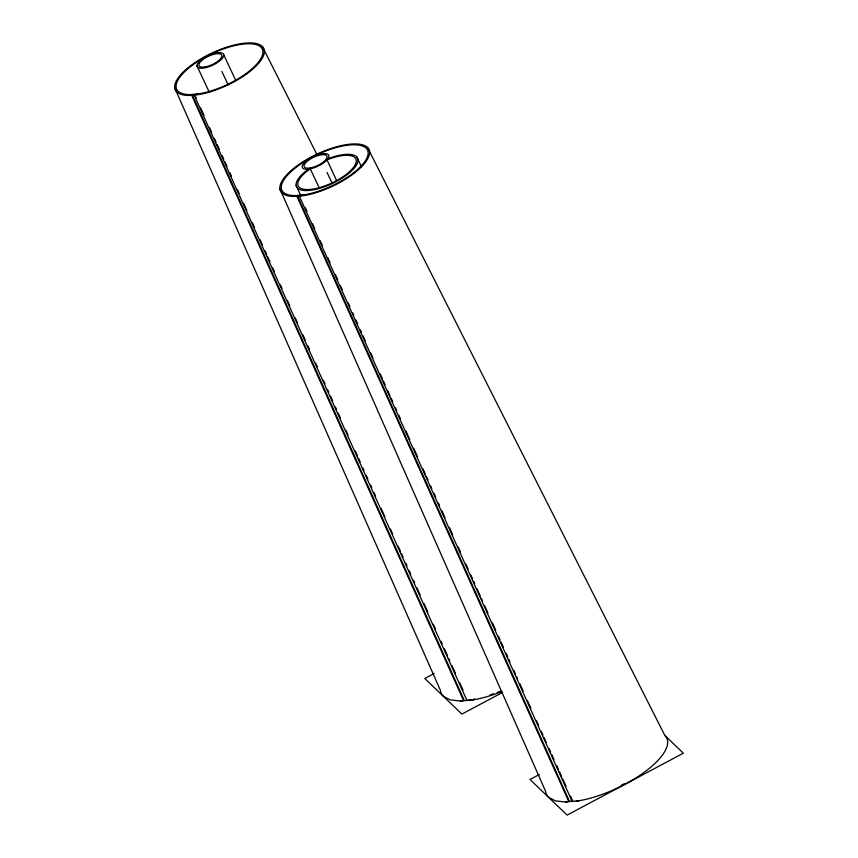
<?xml version="1.0" encoding="UTF-8"?>
<svg xmlns="http://www.w3.org/2000/svg" width="858" height="858" viewBox="0 0 858 858"><rect width="100%" height="100%" fill="white"/><g stroke="black" fill="none" stroke-linecap="round" stroke-linejoin="round"><path stroke-width="1.29" d="M474.399 698.691L473.487 699.806L466.945 700.428L194.101 95.002L199.582 93.726A47.276 17.246 -25.1 0 0 262.902 52.81A47.276 17.246 -25.1 0 0 202.745 58.462A47.276 17.246 -25.1 0 0 190.272 94.595L189.286 95.453L194.605 94.53L196.257 98.187M336.55 180.448L327.005 159.867L327.831 158.827L333.644 156.746A33.709 12.302 -25.1 0 1 355.705 166.205A33.709 12.302 -25.1 0 1 310.499 190.283A33.709 12.302 -25.1 0 1 304.14 172.458L308.601 169.069L310.231 168.801L319.369 188.084M299.807 195.538L294.487 196.461L295.474 195.603A47.276 17.246 -25.1 0 1 307.947 159.481A47.276 17.246 -25.1 0 1 368.103 153.818A47.276 17.246 -25.1 0 1 304.783 194.734L299.303 196.01L572.157 801.436L578.689 800.814A66.409 24.228 -25.1 0 0 646.053 770.956A66.409 24.228 -25.1 0 0 664.8 735.392L367.481 147.415M174.657 87.784L440.529 690.615A66.409 24.228 -25.1 0 0 443.35 696.278L450.128 699.838L460.414 701.04L473.487 699.806A66.409 24.228 -25.1 0 0 501.898 691.537M279.858 188.792L545.731 791.623A66.409 24.228 -25.1 0 0 548.552 797.297L555.33 800.846L565.615 802.048L572.661 800.964L570.463 796.085M310.231 168.801L305.416 172.458A31.832 11.615 -25.1 0 0 311.422 189.286A31.832 11.615 -25.1 0 0 354.097 166.559A31.832 11.615 -25.1 0 0 333.279 157.625L327.005 159.867M434.191 673.487L424.796 678.485L461.894 714.092L502.584 692.427M539.392 774.495L529.997 779.493L567.106 815.1L683.343 753.195L664.8 735.392M460.414 701.04L462.923 700.525M565.615 802.048L569.39 801.275L297.404 195.763L295.474 195.603L296.9 196.235L568.886 801.737M463.674 700.729L191.688 95.227L190.272 94.595L199.582 93.726L194.101 95.002L198.906 94.552A48.863 17.836 -25.1 0 0 264.361 52.252A48.863 17.836 -25.1 0 0 202.177 58.108A48.863 17.836 -25.1 0 0 189.286 95.453M295.474 195.603L304.783 194.734L299.303 196.01L304.118 195.56A48.863 17.836 -25.1 0 0 369.562 153.271A48.863 17.836 -25.1 0 0 307.379 159.116A48.863 17.836 -25.1 0 0 294.487 196.461M576.276 800.879L578.689 800.814M190.272 94.595L192.203 94.755L464.189 700.257M262.269 46.396L317.267 155.159M356.553 156.724L361.561 166.784M327.048 172.437L332.207 183.333M221.847 71.418L228.142 84.749M223.756 54.858A14.586 5.32 -25.1 0 1 204.225 67.986A14.586 5.32 -25.1 0 1 203.142 58.398A14.586 5.32 -25.1 0 1 223.756 54.858L235.682 80.32M196.997 65.969L209.491 92.643M305.309 207.743L306.96 211.411M312.462 223.616L314.661 228.496M320.163 240.701L322.361 245.581M327.863 257.786L330.062 262.677M335.564 274.882L337.773 279.762M340.519 285.864L342.17 289.532M348.219 302.949L349.871 306.617M352.617 312.72L353.721 315.165M355.92 320.045L357.571 323.702M360.328 329.804L361.422 332.25M363.073 335.907L365.272 340.798M370.774 353.003L372.973 357.883M380.126 373.745L382.325 378.635M383.429 381.07L385.081 384.738M387.827 390.84L390.025 395.72M391.13 398.166L392.782 401.823M395.527 407.925L396.632 410.371M398.831 415.251L400.482 418.908M405.984 431.124L409.834 439.661M413.685 448.208L417.535 456.756M423.037 468.961L425.236 473.841M426.329 476.287L427.981 479.944M430.737 486.046L431.831 488.492M434.041 493.371L435.682 497.029M438.438 503.131L439.532 505.576M441.741 510.456L445.034 517.782M449.442 527.552L452.734 534.866M458.236 547.072L460.446 551.962M465.937 564.167L468.146 569.047M470.892 575.15L472.544 578.818M473.648 581.252L474.742 583.697M476.941 588.577L480.244 595.902M481.349 598.348L482.443 600.782M484.641 605.662L487.945 612.987M492.342 622.758L495.645 630.083M498.401 636.186L500.053 639.843M501.147 642.288L503.346 647.168M506.102 653.27L507.754 656.928M508.848 659.373L509.952 661.818M513.803 670.355L515.454 674.023M516.548 676.458L517.653 678.903M519.851 683.783L523.155 691.108M527.552 700.879L530.855 708.193M536.357 720.409L538.556 725.289M541.301 731.391L542.953 735.049M544.058 737.494L546.256 742.374M549.002 748.476L550.654 752.144M551.758 754.579L553.957 759.459M556.713 765.572L558.354 769.229M559.459 771.674L561.658 776.554M562.762 778.989L566.055 786.314M200.654 107.958L203.957 115.283M209.459 127.488L211.658 132.368M214.414 138.47L216.066 142.138M217.16 144.573L219.358 149.453M222.115 155.566L223.766 159.223M224.86 161.669L227.059 166.549M229.815 172.651L231.467 176.308M237.516 189.736L239.167 193.404M243.565 203.164L246.868 210.489M252.37 222.694L254.569 227.574M260.071 239.779L262.269 244.669M265.015 250.772L266.666 254.429M267.771 256.874L269.97 261.754M272.726 267.857L274.367 271.514M280.427 284.942L282.067 288.61M287.569 300.815L289.779 305.695M295.27 317.9L297.479 322.78M302.981 334.995L305.18 339.875M307.925 345.978L309.577 349.635M315.626 363.063L317.278 366.731M323.327 380.158L324.978 383.816M327.735 389.918L328.829 392.363M330.48 396.021L332.679 400.901M335.435 407.003L336.529 409.448M338.181 413.106L340.379 417.996M345.881 430.201L348.08 435.081M355.233 450.954L357.432 455.834M358.537 458.269L360.188 461.936M362.934 468.039L364.039 470.484M366.237 475.364L367.889 479.021M370.635 485.124L371.739 487.569M373.938 492.449L375.589 496.117M381.091 508.322L384.942 516.859M390.444 529.064L392.642 533.955M398.144 546.16L400.343 551.04M401.447 553.485L403.099 557.142M405.845 563.245L406.949 565.69M409.148 570.57L410.8 574.227M413.545 580.33L414.65 582.775M416.849 587.655L420.152 594.98M424.002 603.528L427.852 612.065M433.354 624.281L435.553 629.161M441.055 641.366L442.149 643.811M444.347 648.691L447.651 656.016M448.755 658.451L449.849 660.896M452.048 665.776L455.351 673.101M459.759 682.861L463.052 690.186M296.107 185.264L300.493 195.045M624.613 783.569A64.243 23.445 -25.1 0 1 621.203 785.338M500.697 691.151A64.243 23.445 -25.1 0 1 497.125 692.492M493.565 693.736A64.243 23.445 -25.1 0 1 490.047 694.873M310.306 167.921A12.516 4.569 -25.1 0 0 327.07 156.66A12.516 4.569 -25.1 0 0 309.363 159.685A12.516 4.569 -25.1 0 0 310.306 167.921M309.438 168.994A14.586 5.32 -25.1 0 0 328.957 155.866A14.586 5.32 -25.1 0 0 308.344 159.406A14.586 5.32 -25.1 0 0 309.438 168.994M205.094 66.913A12.516 4.569 -25.1 0 0 221.868 55.641A12.516 4.569 -25.1 0 0 204.161 58.676A12.516 4.569 -25.1 0 0 205.094 66.913"/></g></svg>
